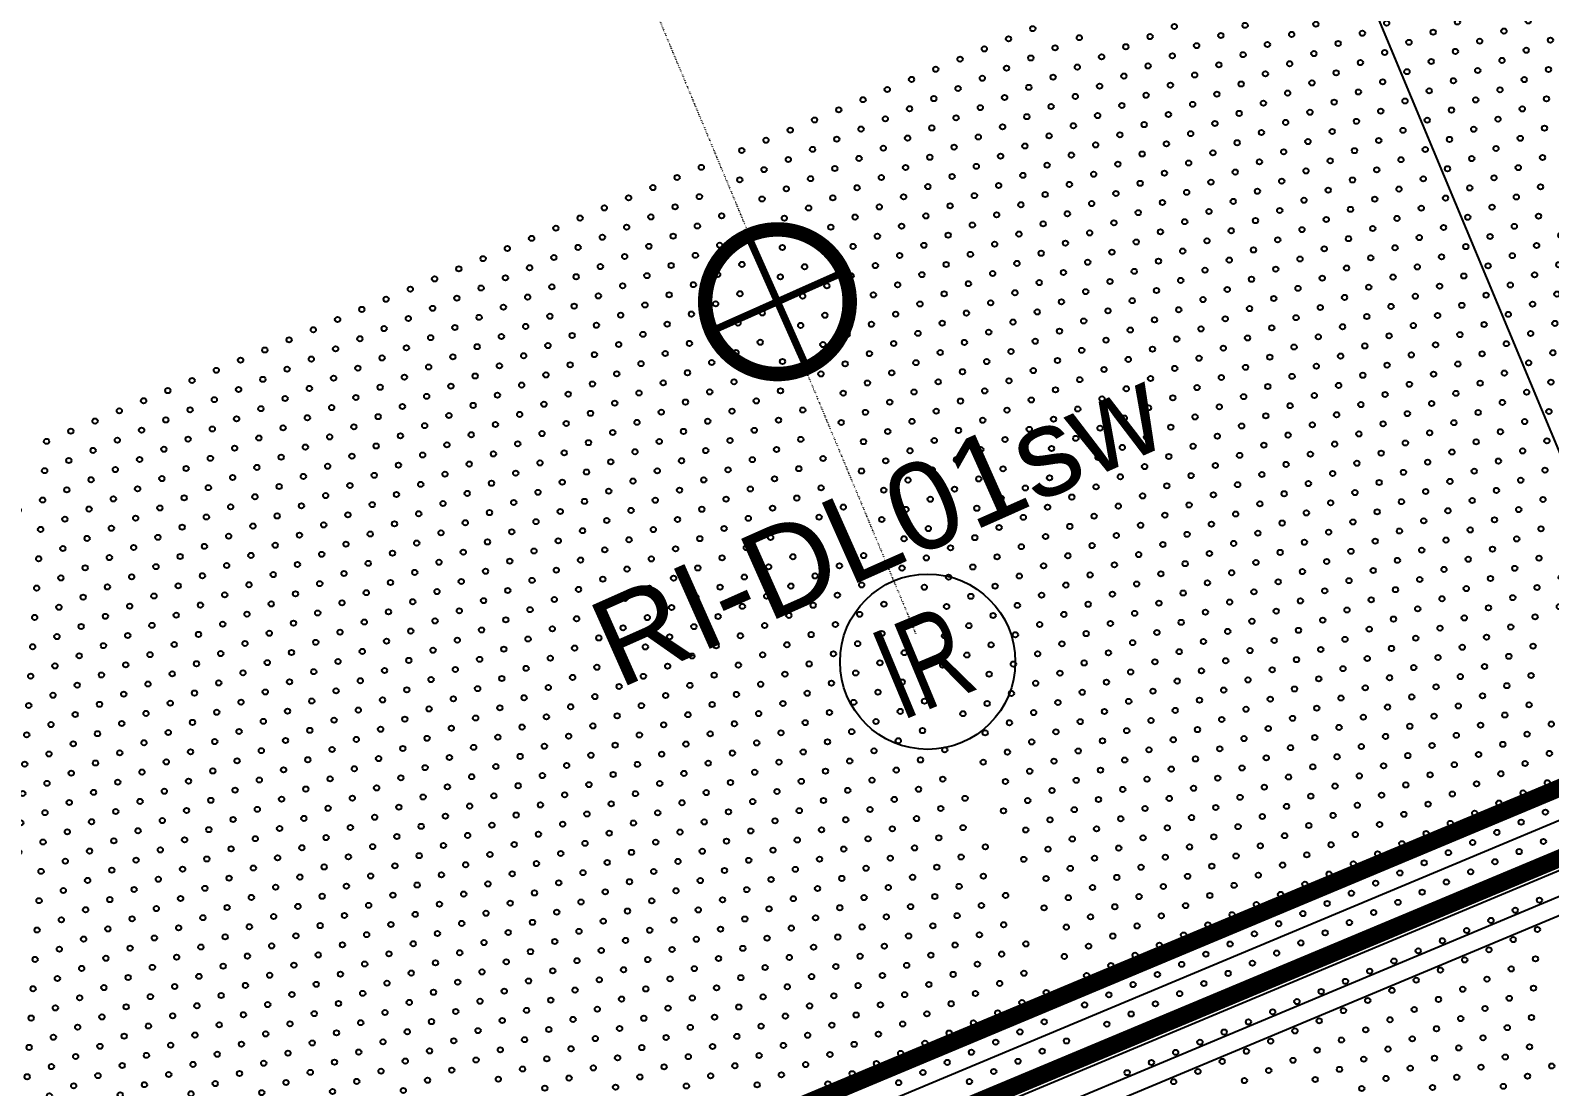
# Model space of a CAD drawing. Header units: millimetres. Extents: x 712803 to 922331, y -1382701 to -1225629.
# Drawn here: x 787346 to 789080, y -1315629 to -1314425 of the extents above; entities that cross this region are included whole.
import ezdxf
from ezdxf.enums import TextEntityAlignment as Align

# ---------------------------------------------------------------- set-up
doc = ezdxf.new("R2010")
doc.units = ezdxf.units.MM
doc.header["$LTSCALE"] = 10
doc.header["$MEASUREMENT"] = 0
doc.linetypes.add('ACAD_ISO05W100', pattern=[33, 24, -3, 0, -3, 0, -3])
doc.linetypes.add('ACAD_ISO07W100', pattern=[3, 0, -3])
for name, color, linetype in [('I—平顶-投影仪、监控', 62, 'Continuous'), ('I—平顶—分格线', 8, 'Continuous'), ('I—平顶—消防设施', 10, 'Continuous'), ('I—平顶—设备定位尺寸标注', 232, 'Continuous'), ('I—平顶—造型', 122, 'Continuous'), ('I—装饰—尺寸标注', 232, 'Continuous'), ('TSC_lighting', 52, 'Continuous')]:
    doc.layers.add(name, color=color, linetype=linetype)
doc.styles.add('ARIAL', font='arial.ttf')
doc.styles.add('幼圆', font='SIMYOU.TTF', dxfattribs={"width": 0.7})
doc.dimstyles.new('XD30', dxfattribs={"dimscale": 30, "dimtxt": 2.5, "dimasz": 1, "dimexe": 1, "dimexo": 1, "dimgap": 0.8, "dimtad": 1, "dimdec": 0, "dimrnd": 5, "dimdsep": 46, "dimtxsty": 'ARIAL', "dimblk1": 'ARCHTICK', "dimblk2": 'ARCHTICK', "dimsah": 1, "dimcen": -0.9, "dimdle": 1, "dimclrd": 256, "dimclre": 256, "dimclrt": 40, "dimaunit": 1, "dimadec": 0, "dimazin": 0, "dimtfac": 0.35, "dimtdec": 0, "dimtix": 1, "dimtmove": 2, "dimatfit": 3, "dimldrblk": 'ARCHTICK', "dimfxl": 0, "dimtvp": 0.8, "dimtolj": 1, "dimtzin": 0, "dimarcsym": 0})

# ---------------------------------------------------------------- blocks, each defined once
blk = doc.blocks.new('_ArchTick')
at = {"color": 0, "linetype": 'ByBlock', "const_width": 0.15}
blk.add_lwpolyline([(-0.5, -0.5), (0.5, 0.5)], dxfattribs=at)
blk = doc.blocks.new('*D1586')
at = {"layer": 'Defpoints', "color": 0, "ltscale": 50, "transparency": 16777216}
for p in [(712802.6, -1325596.1, 277.1), (794966.1, -1327810.6, 276.8), (794557.8, -1327981.3)]:
    blk.add_point(p, dxfattribs=at)
at = {"layer": 'I—装饰—尺寸标注', "lineweight": -2, "ltscale": 50, "transparency": 16777216}
for p, q in [((781534.8, -1296829.9), (794569.3, -1328009)), ((781408, -1296915.4), (781574.1, -1296846)), ((794673.4, -1327932.9), (794530.1, -1327992.9))]:
    blk.add_line(p, q, dxfattribs=at)
at = {"layer": 'I—装饰—尺寸标注', "lineweight": -2, "ltscale": 50, "transparency": 16777216, "xscale": 30, "yscale": 30, "zscale": 30}
for p, rotation in [((781546.4, -1296857.5), 112.6875065896419), ((794557.8, -1327981.3), 292.6875065896419)]:
    blk.add_blockref('_ArchTick', p, dxfattribs=dict(at, rotation=rotation))
at = {"layer": 'I—装饰—尺寸标注', "color": 40, "ltscale": 50, "transparency": 16777216, "insert": (788109.6, -1312395.4), "char_height": 75, "attachment_point": 5, "rotation": 292.6875, "style": 'ARIAL'}
blk.add_mtext('\\A1;33735', dxfattribs=at)
blk = doc.blocks.new('吸顶红外探测器')
blk.add_circle((15.4, 199.4), 100)
at = {"style": '幼圆', "width": 0.7}
blk.add_text('IR', height=105, dxfattribs=at).set_placement((-38.6, 148.5))
blk = doc.blocks.new('RI-DL01sw')
at = {"layer": 'TSC_lighting', "const_width": 16.5}
blk.add_lwpolyline([(82.5, 0, 0.414214), (0, 82.5, 0.414214), (-82.5, 0, 0.414214), (0, -82.5, 0.414214)], format="xyb", close=True, dxfattribs=at)
at = {"layer": 'TSC_lighting', "const_width": 8.25}
for points in [[(0, -82.5), (0, 82.5)], [(82.5, 0), (-82.5, 0)]]:
    blk.add_lwpolyline(points, dxfattribs=at)
at = {"layer": 'TSC_lighting', "style": 'ARIAL'}
blk.add_text('RI-DL01sw', height=100, dxfattribs=at).set_placement((0, -280.2), align=Align.MIDDLE_CENTER)
blk.add_text('RI-DL01sw', height=100, dxfattribs=at).set_placement((0, -280.2), align=Align.MIDDLE_CENTER)
blk = doc.blocks.new('30-1')
at = {"layer": 'I—平顶—分格线'}
for centre in [(-1370, -55.6), (-1340, -55.6), (-1310, -55.6), (-1280, -55.6), (-1250, -55.6), (-1220, -55.6), (-1190, -55.6), (-1160, -55.6), (-1130, -55.6), (-1100, -55.6), (-1070, -55.6), (-1040, -55.6), (-1010, -55.6), (-830, -55.6), (-800, -55.6), (-770, -55.6), (-740, -55.6), (-710, -55.6), (-680, -55.6), (-650, -55.6), (-620, -55.6), (-590, -55.6), (-560, -55.6), (-530, -55.6), (-500, -55.6), (-470, -55.6), (-440, -55.6), (-410, -55.6), (-380, -55.6), (-350, -55.6), (-320, -55.6), (-290, -55.6), (-260, -55.6), (-230, -55.6), (-200, -55.6), (-170, -55.6), (-140, -55.6), (-110, -55.6), (-80, -55.6), (-50, -55.6), (-20, -55.6), (-1385, -85.6), (-1355, -85.6), (-1325, -85.6), (-1295, -85.6), (-1265, -85.6), (-1235, -85.6), (-1205, -85.6), (-1175, -85.6), (-1145, -85.6), (-1115, -85.6), (-1085, -85.6), (-1055, -85.6), (-1025, -85.6), (-995, -85.6), (-965, -85.6), (-845, -85.6), (-815, -85.6), (-785, -85.6), (-755, -85.6), (-725, -85.6), (-695, -85.6), (-665, -85.6), (-635, -85.6), (-605, -85.6), (-575, -85.6), (-545, -85.6), (-515, -85.6), (-485, -85.6), (-455, -85.6), (-425, -85.6), (-395, -85.6), (-365, -85.6), (-335, -85.6), (-305, -85.6), (-275, -85.6), (-245, -85.6), (-215, -85.6), (-185, -85.6), (-155, -85.6), (-125, -85.6), (-95, -85.6), (-65, -85.6), (-35, -85.6), (-1370, -115.6), (-1340, -115.6), (-1310, -115.6), (-1280, -115.6), (-1250, -115.6), (-1220, -115.6), (-1190, -115.6), (-1160, -115.6), (-1130, -115.6), (-1100, -115.6), (-1070, -115.6), (-1040, -115.6), (-1010, -115.6), (-980, -115.6), (-950, -115.6), (-920, -115.6), (-890, -115.6), (-860, -115.6), (-830, -115.6), (-800, -115.6), (-770, -115.6), (-740, -115.6), (-710, -115.6), (-680, -115.6), (-650, -115.6), (-620, -115.6), (-590, -115.6), (-560, -115.6), (-530, -115.6), (-500, -115.6), (-470, -115.6), (-440, -115.6), (-410, -115.6), (-380, -115.6), (-350, -115.6), (-320, -115.6), (-290, -115.6), (-260, -115.6), (-230, -115.6), (-200, -115.6), (-170, -115.6), (-140, -115.6), (-110, -115.6), (-80, -115.6), (-50, -115.6), (-20, -115.6), (-1385, -145.6), (-1355, -145.6), (-1325, -145.6), (-1295, -145.6), (-1265, -145.6), (-1235, -145.6), (-1205, -145.6), (-1175, -145.6), (-1145, -145.6), (-1115, -145.6), (-1085, -145.6), (-1055, -145.6), (-1025, -145.6), (-995, -145.6), (-965, -145.6), (-935, -145.6), (-905, -145.6), (-875, -145.6), (-845, -145.6), (-815, -145.6), (-785, -145.6), (-755, -145.6), (-725, -145.6), (-695, -145.6), (-665, -145.6), (-635, -145.6), (-605, -145.6), (-575, -145.6), (-545, -145.6), (-515, -145.6), (-485, -145.6), (-455, -145.6), (-425, -145.6), (-395, -145.6), (-365, -145.6), (-335, -145.6), (-305, -145.6), (-275, -145.6), (-245, -145.6), (-215, -145.6), (-185, -145.6), (-155, -145.6), (-125, -145.6), (-95, -145.6), (-65, -145.6), (-35, -145.6), (-1370, -175.6), (-1340, -175.6), (-1310, -175.6), (-1280, -175.6), (-1250, -175.6), (-1220, -175.6), (-1190, -175.6), (-1160, -175.6), (-1130, -175.6), (-1100, -175.6), (-1070, -175.6), (-1040, -175.6), (-1010, -175.6), (-980, -175.6), (-950, -175.6), (-920, -175.6), (-890, -175.6), (-860, -175.6), (-830, -175.6), (-800, -175.6), (-770, -175.6), (-740, -175.6), (-710, -175.6), (-680, -175.6), (-650, -175.6), (-620, -175.6), (-590, -175.6), (-560, -175.6), (-530, -175.6), (-500, -175.6), (-470, -175.6), (-440, -175.6), (-410, -175.6), (-380, -175.6), (-350, -175.6), (-320, -175.6), (-290, -175.6), (-260, -175.6), (-230, -175.6), (-200, -175.6), (-170, -175.6), (-140, -175.6), (-110, -175.6), (-80, -175.6), (-50, -175.6), (-20, -175.6), (-1385, -205.6), (-1355, -205.6), (-1325, -205.6), (-1295, -205.6), (-1265, -205.6), (-1235, -205.6), (-1205, -205.6), (-1175, -205.6), (-1145, -205.6), (-1115, -205.6), (-1085, -205.6), (-1055, -205.6), (-1025, -205.6), (-995, -205.6), (-965, -205.6), (-935, -205.6), (-905, -205.6), (-875, -205.6), (-845, -205.6), (-815, -205.6), (-785, -205.6), (-755, -205.6), (-725, -205.6), (-695, -205.6), (-665, -205.6), (-635, -205.6), (-605, -205.6), (-575, -205.6), (-545, -205.6), (-515, -205.6), (-485, -205.6), (-455, -205.6), (-425, -205.6), (-395, -205.6), (-365, -205.6), (-335, -205.6), (-305, -205.6), (-275, -205.6), (-245, -205.6), (-215, -205.6), (-185, -205.6), (-155, -205.6), (-125, -205.6), (-95, -205.6), (-65, -205.6), (-35, -205.6), (-1370, -235.6), (-1340, -235.6), (-1310, -235.6), (-1280, -235.6), (-1250, -235.6), (-1220, -235.6), (-1190, -235.6), (-1160, -235.6), (-1130, -235.6), (-1100, -235.6), (-1070, -235.6), (-1040, -235.6), (-1010, -235.6), (-980, -235.6), (-950, -235.6), (-920, -235.6), (-890, -235.6), (-860, -235.6), (-830, -235.6), (-800, -235.6), (-770, -235.6), (-740, -235.6), (-710, -235.6), (-680, -235.6), (-650, -235.6), (-620, -235.6), (-590, -235.6), (-560, -235.6), (-530, -235.6), (-500, -235.6), (-470, -235.6), (-440, -235.6), (-410, -235.6), (-380, -235.6), (-350, -235.6), (-320, -235.6), (-290, -235.6), (-260, -235.6), (-230, -235.6), (-200, -235.6), (-170, -235.6), (-140, -235.6), (-110, -235.6), (-80, -235.6), (-50, -235.6), (-20, -235.6), (-1385, -265.6), (-1355, -265.6), (-1325, -265.6), (-1295, -265.6), (-1265, -265.6), (-1235, -265.6), (-1205, -265.6), (-1175, -265.6), (-1145, -265.6), (-1115, -265.6), (-1085, -265.6), (-1055, -265.6), (-1025, -265.6), (-995, -265.6), (-965, -265.6), (-935, -265.6), (-905, -265.6), (-875, -265.6), (-845, -265.6), (-815, -265.6), (-785, -265.6), (-755, -265.6), (-725, -265.6), (-695, -265.6), (-665, -265.6), (-635, -265.6), (-605, -265.6), (-575, -265.6), (-545, -265.6), (-515, -265.6), (-485, -265.6), (-455, -265.6), (-425, -265.6), (-395, -265.6), (-365, -265.6), (-335, -265.6), (-305, -265.6), (-275, -265.6), (-245, -265.6), (-215, -265.6), (-185, -265.6), (-155, -265.6), (-125, -265.6), (-95, -265.6), (-65, -265.6), (-35, -265.6), (-1370, -295.6), (-1340, -295.6), (-1310, -295.6), (-1280, -295.6), (-1250, -295.6), (-1220, -295.6), (-1190, -295.6), (-1160, -295.6), (-1130, -295.6), (-1100, -295.6), (-1070, -295.6), (-1040, -295.6), (-1010, -295.6), (-980, -295.6), (-950, -295.6), (-920, -295.6), (-890, -295.6), (-860, -295.6), (-830, -295.6), (-800, -295.6), (-770, -295.6), (-740, -295.6), (-710, -295.6), (-680, -295.6), (-650, -295.6), (-620, -295.6), (-590, -295.6), (-560, -295.6), (-530, -295.6), (-500, -295.6), (-470, -295.6), (-440, -295.6), (-410, -295.6), (-380, -295.6), (-350, -295.6), (-320, -295.6), (-290, -295.6), (-260, -295.6), (-230, -295.6), (-200, -295.6), (-170, -295.6), (-140, -295.6), (-110, -295.6), (-80, -295.6), (-50, -295.6), (-20, -295.6), (-1385, -325.6), (-1355, -325.6), (-1325, -325.6), (-1295, -325.6), (-1265, -325.6), (-1235, -325.6), (-1205, -325.6), (-1175, -325.6), (-1145, -325.6), (-1115, -325.6), (-1085, -325.6), (-1055, -325.6), (-1025, -325.6), (-995, -325.6), (-965, -325.6), (-935, -325.6), (-905, -325.6), (-875, -325.6), (-845, -325.6), (-815, -325.6), (-785, -325.6), (-755, -325.6), (-725, -325.6), (-695, -325.6), (-665, -325.6), (-635, -325.6), (-605, -325.6), (-575, -325.6), (-545, -325.6), (-515, -325.6), (-485, -325.6), (-455, -325.6), (-425, -325.6), (-395, -325.6), (-365, -325.6), (-335, -325.6), (-305, -325.6), (-275, -325.6), (-245, -325.6), (-215, -325.6), (-185, -325.6), (-155, -325.6), (-125, -325.6), (-95, -325.6), (-65, -325.6), (-35, -325.6), (-1370, -355.6), (-1340, -355.6), (-1310, -355.6), (-1280, -355.6), (-1250, -355.6), (-1220, -355.6), (-1190, -355.6), (-1160, -355.6), (-1130, -355.6), (-1100, -355.6), (-1070, -355.6), (-1040, -355.6), (-1010, -355.6), (-980, -355.6), (-950, -355.6), (-920, -355.6), (-890, -355.6), (-860, -355.6), (-830, -355.6), (-800, -355.6), (-770, -355.6), (-740, -355.6), (-710, -355.6), (-680, -355.6), (-650, -355.6), (-620, -355.6), (-590, -355.6), (-560, -355.6), (-530, -355.6), (-500, -355.6), (-470, -355.6), (-440, -355.6), (-410, -355.6), (-380, -355.6), (-350, -355.6), (-320, -355.6), (-290, -355.6), (-260, -355.6), (-230, -355.6), (-200, -355.6), (-170, -355.6), (-140, -355.6), (-110, -355.6), (-80, -355.6), (-50, -355.6), (-20, -355.6), (-1385, -385.6), (-1355, -385.6), (-1325, -385.6), (-1295, -385.6), (-1265, -385.6), (-1235, -385.6), (-1205, -385.6), (-1175, -385.6), (-1145, -385.6), (-1115, -385.6), (-1085, -385.6), (-1055, -385.6), (-1025, -385.6), (-995, -385.6), (-965, -385.6), (-935, -385.6), (-905, -385.6), (-875, -385.6), (-845, -385.6), (-815, -385.6), (-785, -385.6), (-755, -385.6), (-725, -385.6), (-695, -385.6), (-665, -385.6), (-635, -385.6), (-605, -385.6), (-575, -385.6), (-545, -385.6), (-515, -385.6), (-485, -385.6), (-455, -385.6), (-425, -385.6), (-395, -385.6), (-365, -385.6), (-335, -385.6), (-305, -385.6), (-275, -385.6), (-245, -385.6), (-215, -385.6), (-185, -385.6), (-155, -385.6), (-125, -385.6), (-95, -385.6), (-65, -385.6), (-35, -385.6), (-1370, -415.6), (-1340, -415.6), (-1310, -415.6), (-1280, -415.6), (-1250, -415.6), (-1220, -415.6), (-1190, -415.6), (-1160, -415.6), (-1130, -415.6), (-1100, -415.6), (-1070, -415.6), (-1040, -415.6), (-1010, -415.6), (-980, -415.6), (-950, -415.6), (-920, -415.6), (-890, -415.6), (-860, -415.6), (-830, -415.6), (-800, -415.6), (-770, -415.6), (-740, -415.6), (-710, -415.6), (-680, -415.6), (-650, -415.6), (-620, -415.6), (-590, -415.6), (-560, -415.6), (-530, -415.6), (-500, -415.6), (-470, -415.6), (-440, -415.6), (-410, -415.6), (-380, -415.6), (-350, -415.6), (-320, -415.6), (-290, -415.6), (-260, -415.6), (-230, -415.6), (-200, -415.6), (-170, -415.6), (-140, -415.6), (-110, -415.6), (-80, -415.6), (-50, -415.6), (-20, -415.6), (-1385, -445.6), (-1355, -445.6), (-1325, -445.6), (-1295, -445.6), (-1265, -445.6), (-1235, -445.6), (-1205, -445.6), (-1175, -445.6), (-1145, -445.6), (-1115, -445.6), (-1085, -445.6), (-1055, -445.6), (-1025, -445.6), (-995, -445.6), (-965, -445.6), (-935, -445.6), (-905, -445.6), (-875, -445.6), (-845, -445.6), (-815, -445.6), (-785, -445.6), (-755, -445.6), (-725, -445.6), (-695, -445.6), (-665, -445.6), (-635, -445.6), (-605, -445.6), (-575, -445.6), (-545, -445.6), (-515, -445.6), (-485, -445.6), (-455, -445.6), (-425, -445.6), (-395, -445.6), (-365, -445.6), (-335, -445.6), (-305, -445.6), (-275, -445.6), (-245, -445.6), (-215, -445.6), (-185, -445.6), (-155, -445.6), (-125, -445.6), (-95, -445.6), (-65, -445.6), (-35, -445.6), (-1370, -475.6), (-1340, -475.6), (-1310, -475.6), (-1280, -475.6), (-1250, -475.6), (-1220, -475.6), (-1190, -475.6), (-1160, -475.6), (-1130, -475.6), (-1100, -475.6), (-1070, -475.6), (-1040, -475.6), (-1010, -475.6), (-980, -475.6), (-950, -475.6), (-920, -475.6), (-890, -475.6), (-860, -475.6), (-830, -475.6), (-800, -475.6), (-770, -475.6), (-740, -475.6), (-710, -475.6), (-680, -475.6), (-650, -475.6), (-620, -475.6), (-590, -475.6), (-560, -475.6), (-530, -475.6), (-500, -475.6), (-470, -475.6), (-440, -475.6), (-410, -475.6), (-380, -475.6), (-350, -475.6), (-320, -475.6), (-290, -475.6), (-260, -475.6), (-230, -475.6), (-200, -475.6), (-170, -475.6), (-140, -475.6), (-110, -475.6), (-80, -475.6), (-50, -475.6), (-20, -475.6), (-1385, -505.6), (-1355, -505.6), (-1325, -505.6), (-1295, -505.6), (-1265, -505.6), (-1235, -505.6), (-1205, -505.6), (-1175, -505.6), (-1145, -505.6), (-1115, -505.6), (-1085, -505.6), (-1055, -505.6), (-1025, -505.6), (-995, -505.6), (-965, -505.6), (-935, -505.6), (-905, -505.6), (-875, -505.6), (-845, -505.6), (-815, -505.6), (-785, -505.6), (-755, -505.6), (-725, -505.6), (-695, -505.6), (-665, -505.6), (-635, -505.6), (-605, -505.6), (-575, -505.6), (-545, -505.6), (-515, -505.6), (-485, -505.6), (-455, -505.6), (-425, -505.6), (-395, -505.6), (-365, -505.6), (-335, -505.6), (-305, -505.6), (-275, -505.6), (-245, -505.6), (-215, -505.6), (-185, -505.6), (-155, -505.6), (-125, -505.6), (-95, -505.6), (-65, -505.6), (-35, -505.6), (-1370, -535.6), (-1340, -535.6), (-1310, -535.6), (-1280, -535.6), (-1250, -535.6), (-1220, -535.6), (-1190, -535.6), (-1160, -535.6), (-1130, -535.6), (-1100, -535.6), (-1070, -535.6), (-1040, -535.6), (-1010, -535.6), (-980, -535.6), (-950, -535.6), (-920, -535.6), (-890, -535.6), (-860, -535.6), (-830, -535.6), (-800, -535.6), (-770, -535.6), (-740, -535.6), (-710, -535.6), (-680, -535.6), (-650, -535.6), (-620, -535.6), (-590, -535.6), (-560, -535.6), (-530, -535.6), (-500, -535.6), (-470, -535.6), (-440, -535.6), (-410, -535.6), (-380, -535.6), (-350, -535.6), (-320, -535.6), (-290, -535.6), (-260, -535.6), (-230, -535.6), (-200, -535.6), (-170, -535.6), (-140, -535.6), (-110, -535.6), (-80, -535.6), (-50, -535.6), (-20, -535.6), (-1385, -565.6), (-1355, -565.6), (-1325, -565.6), (-1295, -565.6), (-1265, -565.6), (-1235, -565.6), (-1205, -565.6), (-1175, -565.6), (-1145, -565.6), (-1115, -565.6), (-1085, -565.6), (-1055, -565.6), (-1025, -565.6), (-995, -565.6), (-965, -565.6), (-935, -565.6), (-905, -565.6), (-875, -565.6), (-845, -565.6), (-815, -565.6), (-785, -565.6), (-755, -565.6), (-725, -565.6), (-695, -565.6), (-665, -565.6), (-635, -565.6), (-605, -565.6), (-575, -565.6), (-545, -565.6), (-515, -565.6), (-485, -565.6), (-455, -565.6), (-425, -565.6), (-395, -565.6), (-365, -565.6), (-335, -565.6), (-305, -565.6), (-275, -565.6), (-245, -565.6), (-215, -565.6), (-185, -565.6), (-155, -565.6), (-125, -565.6), (-95, -565.6), (-65, -565.6), (-35, -565.6), (-1370, -595.6), (-1340, -595.6), (-1310, -595.6), (-1280, -595.6), (-1250, -595.6), (-1220, -595.6), (-1190, -595.6), (-1160, -595.6), (-1130, -595.6), (-1100, -595.6), (-1070, -595.6), (-1040, -595.6), (-1010, -595.6), (-980, -595.6), (-950, -595.6), (-920, -595.6), (-890, -595.6), (-860, -595.6), (-830, -595.6), (-800, -595.6), (-770, -595.6), (-740, -595.6), (-710, -595.6), (-680, -595.6), (-650, -595.6), (-620, -595.6), (-590, -595.6), (-560, -595.6), (-530, -595.6), (-500, -595.6), (-470, -595.6), (-440, -595.6), (-410, -595.6), (-380, -595.6), (-350, -595.6), (-320, -595.6), (-290, -595.6), (-260, -595.6), (-230, -595.6), (-200, -595.6), (-170, -595.6), (-140, -595.6), (-110, -595.6), (-80, -595.6), (-50, -595.6), (-20, -595.6), (-1385, -625.6), (-1355, -625.6), (-1325, -625.6), (-1295, -625.6), (-1265, -625.6), (-1235, -625.6), (-1205, -625.6), (-1175, -625.6), (-1145, -625.6), (-1115, -625.6), (-1085, -625.6), (-1055, -625.6), (-1025, -625.6), (-995, -625.6), (-965, -625.6), (-935, -625.6), (-905, -625.6), (-875, -625.6), (-845, -625.6), (-815, -625.6), (-785, -625.6), (-755, -625.6), (-725, -625.6), (-695, -625.6), (-665, -625.6), (-635, -625.6), (-605, -625.6), (-575, -625.6), (-545, -625.6), (-515, -625.6), (-485, -625.6), (-455, -625.6), (-425, -625.6), (-395, -625.6), (-365, -625.6), (-335, -625.6), (-305, -625.6), (-275, -625.6), (-245, -625.6), (-215, -625.6), (-185, -625.6), (-155, -625.6), (-125, -625.6), (-95, -625.6), (-65, -625.6), (-35, -625.6), (-1370, -655.6), (-1340, -655.6), (-1310, -655.6), (-1280, -655.6), (-1250, -655.6), (-1220, -655.6), (-1190, -655.6), (-1160, -655.6), (-1130, -655.6), (-1100, -655.6), (-1070, -655.6), (-1040, -655.6), (-1010, -655.6), (-980, -655.6), (-950, -655.6), (-920, -655.6), (-890, -655.6), (-860, -655.6), (-830, -655.6), (-800, -655.6), (-770, -655.6), (-740, -655.6), (-710, -655.6), (-680, -655.6), (-650, -655.6), (-620, -655.6), (-590, -655.6), (-560, -655.6), (-530, -655.6), (-500, -655.6), (-470, -655.6), (-440, -655.6), (-410, -655.6), (-380, -655.6), (-350, -655.6), (-320, -655.6), (-290, -655.6), (-260, -655.6), (-230, -655.6), (-200, -655.6), (-170, -655.6), (-140, -655.6), (-110, -655.6), (-80, -655.6), (-50, -655.6), (-20, -655.6), (-1385, -685.6), (-1355, -685.6), (-1325, -685.6), (-1295, -685.6), (-1265, -685.6), (-1235, -685.6), (-1205, -685.6), (-1175, -685.6), (-1145, -685.6), (-1115, -685.6), (-1085, -685.6), (-1055, -685.6), (-1025, -685.6), (-995, -685.6), (-965, -685.6), (-935, -685.6), (-905, -685.6), (-875, -685.6), (-845, -685.6), (-815, -685.6), (-785, -685.6), (-755, -685.6), (-725, -685.6), (-695, -685.6), (-665, -685.6), (-635, -685.6), (-605, -685.6), (-575, -685.6), (-545, -685.6), (-515, -685.6), (-485, -685.6), (-455, -685.6), (-425, -685.6), (-395, -685.6), (-365, -685.6), (-335, -685.6), (-305, -685.6), (-275, -685.6), (-245, -685.6), (-215, -685.6), (-185, -685.6), (-155, -685.6), (-125, -685.6), (-95, -685.6), (-65, -685.6), (-35, -685.6), (-1370, -715.6), (-1340, -715.6), (-1310, -715.6), (-1280, -715.6), (-1250, -715.6), (-1220, -715.6), (-1190, -715.6), (-1160, -715.6), (-1130, -715.6), (-1100, -715.6), (-1070, -715.6), (-1040, -715.6), (-1010, -715.6), (-980, -715.6), (-950, -715.6), (-920, -715.6), (-890, -715.6), (-860, -715.6), (-830, -715.6), (-800, -715.6), (-770, -715.6), (-740, -715.6), (-710, -715.6), (-680, -715.6), (-650, -715.6), (-620, -715.6), (-590, -715.6), (-560, -715.6), (-530, -715.6), (-500, -715.6), (-470, -715.6), (-440, -715.6), (-410, -715.6), (-380, -715.6), (-350, -715.6), (-320, -715.6), (-290, -715.6), (-260, -715.6), (-230, -715.6), (-200, -715.6), (-170, -715.6), (-140, -715.6), (-110, -715.6), (-80, -715.6), (-50, -715.6), (-20, -715.6), (-1385, -745.6), (-1355, -745.6), (-1325, -745.6), (-1295, -745.6), (-1265, -745.6), (-1235, -745.6), (-1205, -745.6), (-1175, -745.6), (-1145, -745.6), (-1115, -745.6), (-1085, -745.6), (-1055, -745.6), (-1025, -745.6), (-995, -745.6), (-965, -745.6), (-935, -745.6), (-905, -745.6), (-875, -745.6), (-845, -745.6), (-815, -745.6), (-785, -745.6), (-755, -745.6), (-725, -745.6), (-695, -745.6), (-665, -745.6), (-635, -745.6), (-605, -745.6), (-575, -745.6), (-545, -745.6), (-515, -745.6), (-485, -745.6), (-455, -745.6), (-425, -745.6), (-395, -745.6), (-365, -745.6), (-335, -745.6), (-305, -745.6), (-275, -745.6), (-245, -745.6), (-215, -745.6), (-185, -745.6), (-155, -745.6), (-125, -745.6), (-95, -745.6), (-65, -745.6), (-35, -745.6), (-1370, -775.6), (-1340, -775.6), (-1310, -775.6), (-1280, -775.6), (-1250, -775.6), (-1220, -775.6), (-1190, -775.6), (-1160, -775.6), (-1130, -775.6), (-1100, -775.6), (-1070, -775.6), (-1040, -775.6), (-1010, -775.6), (-980, -775.6), (-950, -775.6), (-920, -775.6), (-890, -775.6), (-860, -775.6), (-830, -775.6), (-800, -775.6), (-770, -775.6), (-740, -775.6), (-710, -775.6), (-680, -775.6), (-650, -775.6), (-620, -775.6), (-590, -775.6), (-560, -775.6), (-530, -775.6), (-500, -775.6), (-470, -775.6), (-440, -775.6), (-410, -775.6), (-380, -775.6), (-350, -775.6), (-320, -775.6), (-290, -775.6), (-260, -775.6), (-230, -775.6), (-200, -775.6), (-170, -775.6), (-140, -775.6), (-110, -775.6), (-80, -775.6), (-50, -775.6), (-20, -775.6), (-1385, -805.6), (-1355, -805.6), (-1325, -805.6), (-1295, -805.6), (-1265, -805.6), (-1235, -805.6), (-1205, -805.6), (-1175, -805.6), (-1145, -805.6), (-1115, -805.6), (-1085, -805.6), (-1055, -805.6), (-1025, -805.6), (-995, -805.6), (-965, -805.6), (-935, -805.6), (-905, -805.6), (-875, -805.6), (-845, -805.6), (-815, -805.6), (-785, -805.6), (-755, -805.6), (-725, -805.6), (-695, -805.6), (-665, -805.6), (-635, -805.6), (-605, -805.6), (-575, -805.6), (-545, -805.6), (-515, -805.6), (-485, -805.6), (-455, -805.6), (-425, -805.6), (-395, -805.6), (-365, -805.6), (-335, -805.6), (-305, -805.6), (-275, -805.6), (-245, -805.6), (-215, -805.6), (-185, -805.6), (-155, -805.6), (-125, -805.6), (-95, -805.6), (-65, -805.6), (-35, -805.6), (-1370, -835.6), (-1340, -835.6), (-1310, -835.6), (-1280, -835.6), (-1250, -835.6), (-1220, -835.6), (-1190, -835.6), (-1160, -835.6), (-1130, -835.6), (-1100, -835.6), (-1070, -835.6), (-1040, -835.6), (-1010, -835.6), (-980, -835.6), (-950, -835.6), (-920, -835.6), (-890, -835.6), (-860, -835.6), (-830, -835.6), (-800, -835.6), (-770, -835.6), (-740, -835.6), (-710, -835.6), (-680, -835.6), (-650, -835.6), (-620, -835.6), (-590, -835.6), (-560, -835.6), (-530, -835.6), (-500, -835.6), (-470, -835.6), (-440, -835.6), (-410, -835.6), (-380, -835.6), (-350, -835.6), (-320, -835.6), (-290, -835.6), (-260, -835.6), (-230, -835.6), (-200, -835.6), (-170, -835.6), (-140, -835.6), (-110, -835.6), (-80, -835.6), (-50, -835.6), (-20, -835.6), (-1385, -865.6), (-1355, -865.6), (-1325, -865.6), (-1295, -865.6), (-1265, -865.6), (-1235, -865.6), (-1205, -865.6), (-1175, -865.6), (-1145, -865.6), (-1115, -865.6), (-1085, -865.6), (-1055, -865.6), (-1025, -865.6), (-995, -865.6), (-965, -865.6), (-935, -865.6), (-905, -865.6), (-875, -865.6), (-845, -865.6), (-815, -865.6), (-785, -865.6), (-755, -865.6), (-725, -865.6), (-695, -865.6), (-665, -865.6), (-635, -865.6), (-605, -865.6), (-575, -865.6), (-545, -865.6), (-515, -865.6), (-485, -865.6), (-455, -865.6), (-425, -865.6), (-395, -865.6), (-365, -865.6), (-335, -865.6), (-305, -865.6), (-275, -865.6), (-245, -865.6), (-215, -865.6), (-185, -865.6), (-155, -865.6), (-125, -865.6), (-95, -865.6), (-65, -865.6), (-35, -865.6), (-1370, -895.6), (-1340, -895.6), (-1310, -895.6), (-1280, -895.6), (-1250, -895.6), (-1220, -895.6), (-1190, -895.6), (-1160, -895.6), (-1130, -895.6), (-1100, -895.6), (-1070, -895.6), (-1040, -895.6), (-1010, -895.6), (-980, -895.6), (-950, -895.6), (-920, -895.6), (-890, -895.6), (-860, -895.6), (-830, -895.6), (-800, -895.6), (-770, -895.6), (-740, -895.6), (-710, -895.6), (-680, -895.6), (-650, -895.6), (-620, -895.6), (-590, -895.6), (-560, -895.6), (-530, -895.6), (-500, -895.6), (-470, -895.6), (-440, -895.6), (-410, -895.6), (-380, -895.6), (-350, -895.6), (-320, -895.6), (-290, -895.6), (-260, -895.6), (-230, -895.6), (-200, -895.6), (-170, -895.6), (-140, -895.6), (-110, -895.6), (-80, -895.6), (-50, -895.6), (-20, -895.6), (-1385, -925.6), (-1355, -925.6), (-1325, -925.6), (-1295, -925.6), (-1265, -925.6), (-1235, -925.6), (-1205, -925.6), (-1175, -925.6), (-1145, -925.6), (-1115, -925.6), (-1085, -925.6), (-1055, -925.6), (-1025, -925.6), (-995, -925.6), (-965, -925.6), (-935, -925.6), (-905, -925.6), (-875, -925.6), (-845, -925.6), (-815, -925.6), (-785, -925.6), (-755, -925.6), (-635, -925.6), (-605, -925.6), (-575, -925.6), (-545, -925.6), (-515, -925.6), (-485, -925.6), (-455, -925.6), (-425, -925.6), (-395, -925.6), (-365, -925.6), (-335, -925.6), (-305, -925.6), (-275, -925.6), (-245, -925.6), (-215, -925.6), (-185, -925.6), (-155, -925.6), (-125, -925.6), (-95, -925.6), (-65, -925.6), (-35, -925.6), (-1370, -955.6), (-1340, -955.6), (-1310, -955.6), (-1280, -955.6), (-1250, -955.6), (-1220, -955.6), (-1190, -955.6), (-1160, -955.6), (-1130, -955.6), (-1100, -955.6), (-1070, -955.6), (-1040, -955.6), (-1010, -955.6), (-980, -955.6), (-950, -955.6), (-920, -955.6), (-890, -955.6), (-860, -955.6), (-830, -955.6), (-800, -955.6), (-770, -955.6), (-590, -955.6), (-560, -955.6), (-530, -955.6), (-500, -955.6), (-470, -955.6), (-440, -955.6), (-410, -955.6), (-380, -955.6), (-350, -955.6), (-320, -955.6), (-290, -955.6), (-260, -955.6), (-230, -955.6), (-200, -955.6), (-170, -955.6), (-140, -955.6), (-110, -955.6), (-80, -955.6), (-50, -955.6), (-20, -955.6), (-1385, -985.6), (-1355, -985.6), (-1325, -985.6), (-1295, -985.6), (-1265, -985.6), (-1235, -985.6), (-1205, -985.6), (-1175, -985.6), (-1145, -985.6), (-1115, -985.6), (-1085, -985.6), (-1055, -985.6), (-1025, -985.6), (-995, -985.6), (-965, -985.6), (-935, -985.6), (-905, -985.6), (-875, -985.6), (-845, -985.6), (-815, -985.6), (-785, -985.6), (-515, -985.6), (-485, -985.6), (-455, -985.6), (-425, -985.6), (-395, -985.6), (-365, -985.6), (-335, -985.6), (-305, -985.6), (-275, -985.6), (-245, -985.6), (-215, -985.6), (-185, -985.6), (-155, -985.6), (-125, -985.6), (-95, -985.6), (-65, -985.6), (-35, -985.6), (-1370, -1015.6), (-1340, -1015.6), (-1310, -1015.6), (-1280, -1015.6), (-1250, -1015.6), (-1220, -1015.6), (-1190, -1015.6), (-1160, -1015.6), (-1130, -1015.6), (-1100, -1015.6), (-1070, -1015.6), (-1040, -1015.6), (-1010, -1015.6), (-980, -1015.6), (-950, -1015.6), (-920, -1015.6), (-890, -1015.6), (-860, -1015.6), (-830, -1015.6), (-800, -1015.6), (-770, -1015.6), (-440, -1015.6), (-410, -1015.6), (-380, -1015.6), (-350, -1015.6), (-320, -1015.6), (-290, -1015.6), (-260, -1015.6), (-230, -1015.6), (-200, -1015.6), (-170, -1015.6), (-140, -1015.6), (-110, -1015.6), (-80, -1015.6), (-50, -1015.6), (-20, -1015.6), (-1385, -1045.6), (-1355, -1045.6), (-1325, -1045.6), (-1295, -1045.6), (-1265, -1045.6), (-1235, -1045.6), (-1205, -1045.6), (-1175, -1045.6), (-1145, -1045.6), (-1115, -1045.6), (-1085, -1045.6), (-1055, -1045.6), (-1025, -1045.6), (-995, -1045.6), (-965, -1045.6), (-935, -1045.6), (-905, -1045.6), (-875, -1045.6), (-845, -1045.6), (-815, -1045.6), (-785, -1045.6), (-365, -1045.6), (-335, -1045.6), (-305, -1045.6), (-275, -1045.6), (-245, -1045.6), (-215, -1045.6), (-185, -1045.6), (-155, -1045.6), (-125, -1045.6), (-95, -1045.6), (-65, -1045.6), (-35, -1045.6), (-1370, -1075.6), (-1340, -1075.6), (-1310, -1075.6), (-1280, -1075.6), (-1250, -1075.6), (-1220, -1075.6), (-1190, -1075.6), (-1160, -1075.6), (-1130, -1075.6), (-1100, -1075.6), (-1070, -1075.6), (-1040, -1075.6), (-1010, -1075.6), (-980, -1075.6), (-950, -1075.6), (-920, -1075.6), (-890, -1075.6), (-860, -1075.6), (-830, -1075.6), (-800, -1075.6), (-290, -1075.6), (-260, -1075.6), (-230, -1075.6), (-200, -1075.6), (-170, -1075.6), (-140, -1075.6), (-110, -1075.6), (-80, -1075.6), (-50, -1075.6), (-20, -1075.6), (-1385, -1105.6), (-1355, -1105.6), (-1325, -1105.6), (-1295, -1105.6), (-1265, -1105.6), (-1235, -1105.6), (-1205, -1105.6), (-1175, -1105.6), (-1145, -1105.6), (-1115, -1105.6), (-1085, -1105.6), (-1055, -1105.6), (-1025, -1105.6), (-995, -1105.6), (-965, -1105.6), (-935, -1105.6), (-905, -1105.6), (-875, -1105.6), (-845, -1105.6), (-815, -1105.6), (-215, -1105.6), (-185, -1105.6), (-155, -1105.6), (-125, -1105.6), (-95, -1105.6), (-65, -1105.6), (-35, -1105.6), (-1370, -1135.6), (-1340, -1135.6), (-1310, -1135.6), (-1280, -1135.6), (-1250, -1135.6), (-1220, -1135.6), (-1190, -1135.6), (-1160, -1135.6), (-1130, -1135.6), (-1100, -1135.6), (-1070, -1135.6), (-1040, -1135.6), (-1010, -1135.6), (-980, -1135.6), (-950, -1135.6), (-920, -1135.6), (-890, -1135.6), (-860, -1135.6), (-830, -1135.6), (-140, -1135.6), (-110, -1135.6), (-80, -1135.6), (-50, -1135.6), (-20, -1135.6), (-1385, -1165.6), (-1355, -1165.6), (-1325, -1165.6), (-1295, -1165.6), (-1265, -1165.6), (-1235, -1165.6), (-1205, -1165.6), (-1175, -1165.6), (-1145, -1165.6), (-1115, -1165.6), (-1085, -1165.6), (-1055, -1165.6), (-1025, -1165.6), (-995, -1165.6), (-965, -1165.6), (-935, -1165.6), (-905, -1165.6), (-875, -1165.6), (-845, -1165.6), (-65, -1165.6), (-35, -1165.6), (-1370, -1195.6), (-1340, -1195.6), (-1310, -1195.6), (-1280, -1195.6), (-1250, -1195.6), (-1220, -1195.6), (-1190, -1195.6), (-1160, -1195.6), (-1130, -1195.6), (-1100, -1195.6), (-1070, -1195.6), (-1040, -1195.6), (-1010, -1195.6), (-980, -1195.6), (-950, -1195.6), (-920, -1195.6), (-890, -1195.6), (-860, -1195.6), (-1325, -1225.6), (-1295, -1225.6), (-1265, -1225.6), (-1235, -1225.6), (-1205, -1225.6), (-1175, -1225.6), (-1145, -1225.6), (-1115, -1225.6), (-1085, -1225.6), (-1055, -1225.6), (-1025, -1225.6), (-995, -1225.6), (-965, -1225.6), (-935, -1225.6), (-905, -1225.6), (-875, -1225.6), (-1250, -1255.6), (-1220, -1255.6), (-1190, -1255.6), (-1160, -1255.6), (-1130, -1255.6), (-1100, -1255.6), (-1070, -1255.6), (-1040, -1255.6), (-1010, -1255.6), (-980, -1255.6), (-950, -1255.6), (-920, -1255.6), (-890, -1255.6), (-1175, -1285.6), (-1145, -1285.6), (-1115, -1285.6), (-1085, -1285.6), (-1055, -1285.6), (-1025, -1285.6), (-995, -1285.6), (-965, -1285.6), (-935, -1285.6), (-905, -1285.6), (-1130, -1315.6), (-1100, -1315.6), (-1070, -1315.6), (-1040, -1315.6), (-1010, -1315.6), (-980, -1315.6), (-950, -1315.6), (-920, -1315.6), (-1055, -1345.6), (-1025, -1345.6), (-995, -1345.6), (-965, -1345.6), (-935, -1345.6), (-980, -1375.6), (-950, -1375.6), (-920, -1375.6)]:
    blk.add_circle(centre, 3, dxfattribs=at)

msp = doc.modelspace()

# ---------------------------------------------------------------- linework, layer by layer
at = {"layer": 'I—平顶—消防设施', "linetype": 'ACAD_ISO05W100', "ltscale": 0.05, "const_width": 20, "elevation": 0}
msp.add_lwpolyline([(791261.1, -1314462), (785854.2, -1316722.6)], dxfattribs=at)
at = {"layer": 'I—平顶—消防设施', "linetype": 'ACAD_ISO05W100', "extrusion": (0.000109945, 4.5974e-05, 1), "const_width": 20, "elevation": 26.2}
msp.add_lwpolyline([(791056.1, -1314467.2), (786000.5, -1316581.6)], dxfattribs=at)
at = {"layer": 'I—平顶—设备定位尺寸标注', "color": 8, "linetype": 'ACAD_ISO07W100', "ltscale": 0.02}
msp.add_lwpolyline([(779102.3, -1292975.8), (788356.7, -1315112.7)], dxfattribs=at)
at = {"layer": 'I—平顶—造型', "elevation": 0}
msp.add_lwpolyline([(791245.2, -1314425.3), (785838.7, -1316685.7)], dxfattribs=at)
at = {"layer": 'I—平顶—造型'}
for points in [[(791276.1, -1314499.1), (785869.6, -1316759.5)], [(791283.8, -1314517.6), (785877.3, -1316778)]]:
    msp.add_lwpolyline(points, dxfattribs=at)
at = {"layer": 'I—平顶—造型', "extrusion": (0.000109945, 4.5974e-05, 1), "elevation": 26.2}
msp.add_lwpolyline([(791089.6, -1314547.2), (786033.9, -1316661.5)], dxfattribs=at)

# ---------------------------------------------------------------- block references
at = {"layer": 'I—平顶-投影仪、监控', "extrusion": (0.00010995, 4.59611e-05, 1), "rotation": 22.66375181660214}
msp.add_blockref('吸顶红外探测器', (788433, -1315334.8, 26.2), dxfattribs=at)
at = {"layer": 'I—平顶—分格线', "extrusion": (0.000109945, 4.5974e-05, 1), "rotation": 22.69420997310895}
for p in [(789400.7, -1313981.9, 26.2), (788109.1, -1314522, 26.2)]:
    msp.add_blockref('30-1', p, dxfattribs=at)
at = {"layer": 'TSC_lighting', "extrusion": (0.00010995, 4.59611e-05, 1), "rotation": 23.99529354314409}
msp.add_blockref('RI-DL01sw', (788198.9, -1314734.3, 26.2), dxfattribs=at)

# ---------------------------------------------------------------- dimensions: what is measured, and where the dimension line sits
at = {"layer": 'I—装饰—尺寸标注', "color": 6, "ltscale": 50}
dim = msp.add_linear_dim(base=(794557.8, -1327981.3, -277.1), p1=(712802.6, -1325596.1), p2=(794966.1, -1327810.6, -0.3), angle=292.6875, dimstyle='XD30', dxfattribs=at)
dim.commit()
dim.dimension.update_dxf_attribs({"geometry": '*D1586', "text_midpoint": (788109.6, -1312395.4, -277.1)})

doc.saveas('drawing.dxf')
